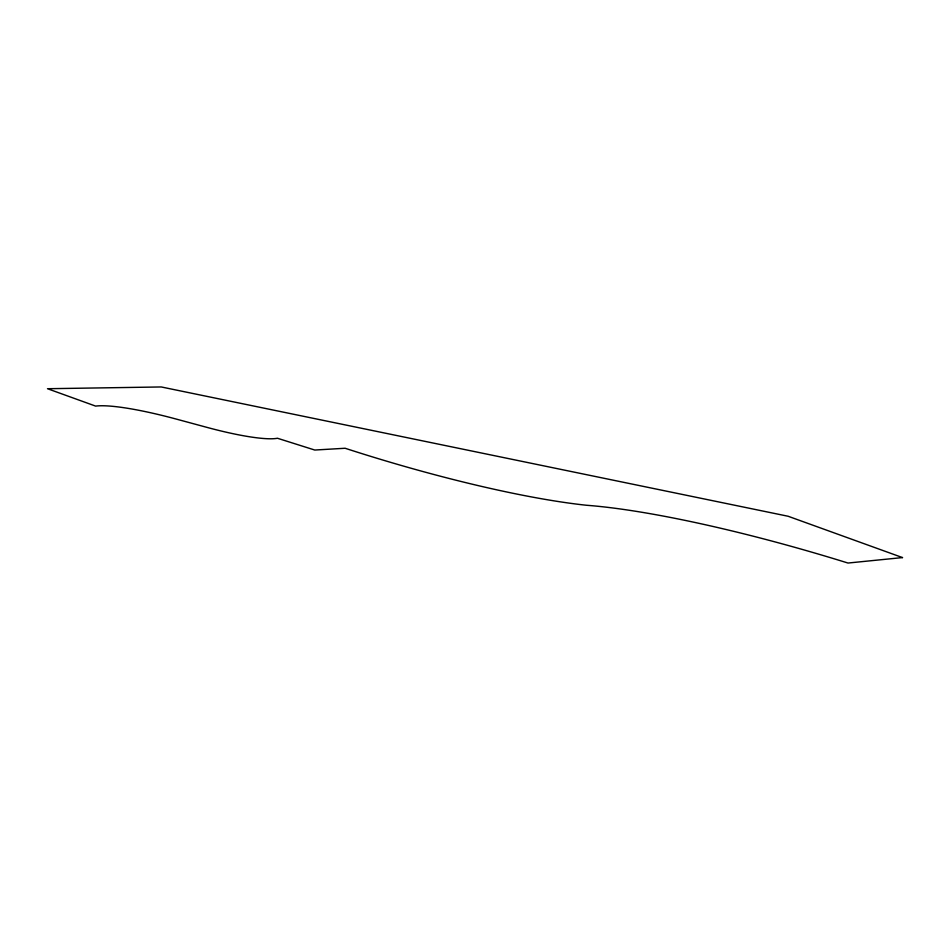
<?xml version="1.0" encoding="UTF-8"?>
<svg xmlns="http://www.w3.org/2000/svg" width="950" height="950" viewBox="0 0 950 950"><rect width="100%" height="100%" fill="white"/><g stroke="black" fill="none" stroke-linecap="round" stroke-linejoin="round"><path stroke-width="1.43" d="M902.5 557.579L847.994 563.041A307.349 48.082 16.8 0 0 586.482 505.258A274.312 42.916 16.8 0 1 345.111 448.258L314.782 450.039L277.436 438.247A90.939 14.226 16.8 0 1 207.159 427.429L176.213 419.069A106.59 16.672 16.8 0 0 95.617 406.101L47.5 388.716L161.251 386.959L788.12 516.254L902.5 557.579"/></g></svg>
